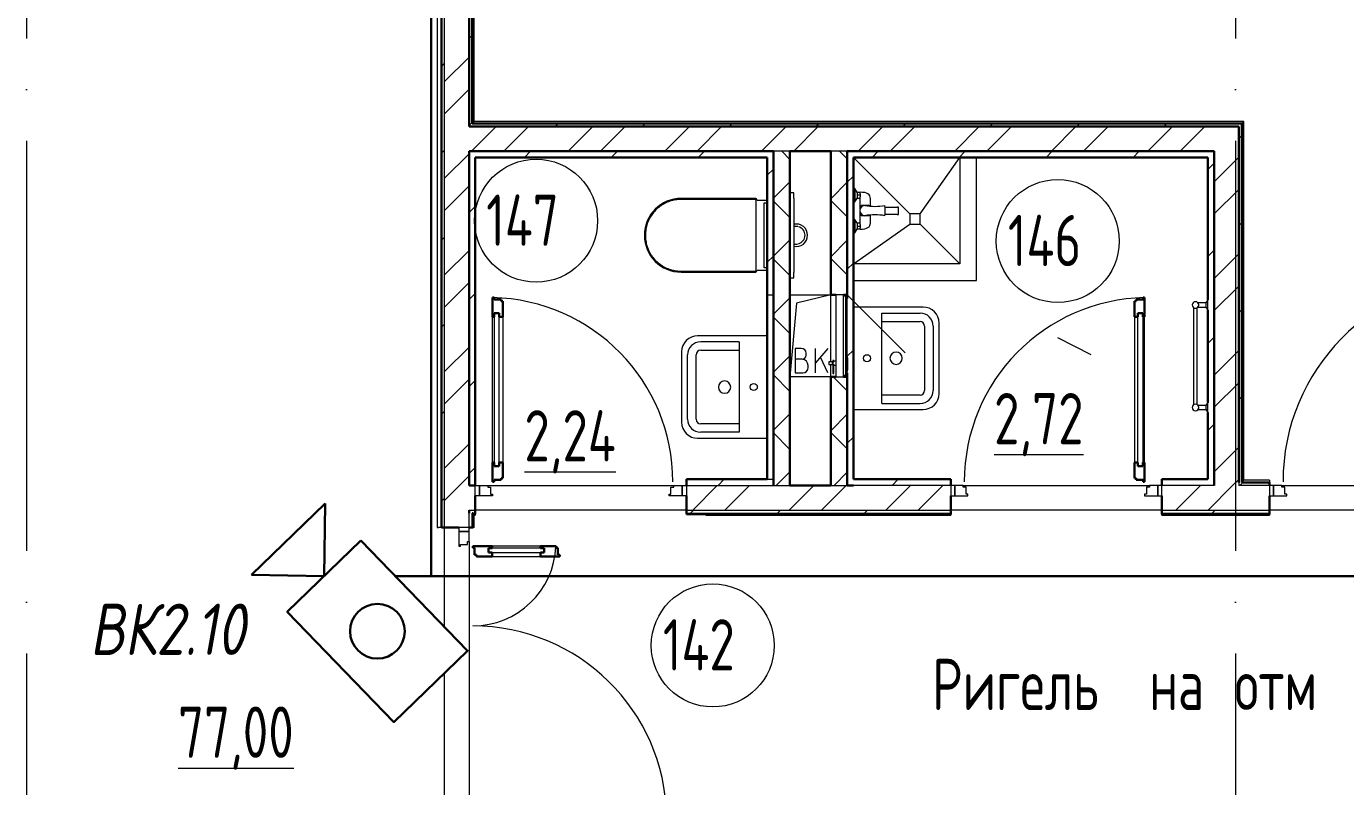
# Model space of a CAD drawing. Header units: millimetres. Extents: x -495897 to 1376592, y -28539 to 470976.
# Drawn here: x -47262 to -40826, y 381956 to 385664 of the extents above; entities that cross this region are included whole.
import ezdxf
from ezdxf.enums import TextEntityAlignment as Align

# ---------------------------------------------------------------- set-up
doc = ezdxf.new("R2010")
doc.units = ezdxf.units.MM
doc.set_wipeout_variables(frame=1)
doc.linetypes.add('ADSK_Линия сетки', pattern=[25, 20, -2.5, 0, -2.5])
for name, color, linetype, lineweight in [('RC-Видеонаблюдение', 5, 'Continuous', 30), ('RC-Линии_связи-Адресные', 5, 'Continuous', 30), ('Аннотация', 7, 'Continuous', 18), ('Двери', 252, 'Continuous', 9), ('Марки помещений', 252, 'Continuous', 20), ('Обобщенные модели', 252, 'Continuous', 18), ('Оборудование', 8, 'Continuous', 18), ('Ограждение', 252, 'Continuous', 9), ('Оси', 252, 'Continuous', 9), ('Перекрытие', 252, 'Continuous', 18), ('Сантехника', 252, 'Continuous', 9), ('Стены наружные', 7, 'Continuous', 18), ('Стены штриховка', 7, 'Continuous', 9)]:
    doc.layers.add(name, color=color, linetype=linetype, lineweight=lineweight)
doc.layers.add('RC-Позиционные_обозначения', color=7, linetype='Continuous')
doc.layers.add('Двери открывание', color=7, linetype='Continuous', lineweight=9, true_color=0xc0c0c0)
doc.styles.add('GOST Common_3', font='', dxfattribs={"height": 3.5})
doc.styles.add('RubezhCAD', font='', dxfattribs={"oblique": 10})
doc.styles.get("Standard").update_dxf_attribs({"font": ''})
doc.styles.get('GOST Common_3').set_extended_font_data('GOST 2.304 type A')
doc.styles.get('RubezhCAD').set_extended_font_data('GOST type A')
doc.styles.get('Standard').set_extended_font_data('GOST type B')

# ---------------------------------------------------------------- blocks, each defined once
blk = doc.blocks.new('RC-UGO-CAM-02')
at = {"color": 1}
blk.add_line((6.243, 2.499), (6.243, -2.499), dxfattribs=at)
blk.add_attdef('PSTN', text='', height=2.5).set_placement((4.626, 3.284), align=Align.BOTTOM_LEFT)
blk.add_wipeout([(-3.743, -2.499), (-3.741, 2.497), (3.743, 2.499), (3.743, -2.499)], dxfattribs=at)
for q in [(6.243, 2.499), (6.243, -2.499)]:
    blk.add_line((3.743, 0), q, dxfattribs=at)
blk.add_lwpolyline([(3.743, -2.499), (3.743, 2.499), (-3.743, 2.499), (-3.743, -2.499), (3.743, -2.499)], close=True, dxfattribs=at)
blk.add_circle((0, 0), 1.332, dxfattribs=at)
blk = doc.blocks.new('1 этаж')
at = {"layer": 'Ограждение', "true_color": 0x636466}
h = blk.add_hatch(dxfattribs=at)
h.set_pattern_fill('FP_32', color=251, style=0, pattern_type=2)
h.set_pattern_definition([(0, (-32114.8, 96), (0, 600), []), (90, (-32114.8, 96), (-600, 4e-14), [])])
h.paths.add_polyline_path([(-41995.8, 22881.3), (-41995.8, 22886.3), (-43190.8, 22886.3), (-43190.8, 22881.3), (-42370.6, 22881.3)])
h = blk.add_hatch(dxfattribs=at)
h.set_pattern_fill('FP_27', color=251, style=0, pattern_type=2)
h.set_pattern_definition([(0, (-32129.8, 96), (0, 600), []), (90, (-32129.8, 96), (-600, 4e-14), [])])
h.paths.add_polyline_path([(-40935.5, 22881.3), (-40440.8, 22881.3), (-40440.8, 22886.3), (-40965.8, 22886.3), (-40965.8, 22881.3)])
at = {"color": 251, "lineweight": 18, "true_color": 0x636466}
for p, q in [((-42780.8, 23956.3), (-42580.8, 23956.3)), ((-42580.8, 23956.3), (-42748.6, 23915.3)), ((-42748.6, 23915.3), (-42780.8, 23556.3)), ((-42725, 23694.9), (-42755, 23694.9)), ((-42755, 23694.9), (-42755, 23574.9)), ((-42595, 23694.9), (-42655, 23623.4)), ((-42655, 23574.9), (-42655, 23694.9)), ((-42721.6, 23641.6), (-42755, 23641.6)), ((-42701.6, 23661.6), (-42701.6, 23671.6)), ((-42595, 23574.9), (-42630.9, 23652)), ((-42755, 23574.9), (-42718.3, 23574.9)), ((-42691.6, 23601.6), (-42691.6, 23611.6)), ((-42580.8, 23556.3), (-42780.8, 23556.3))]:
    blk.add_line(p, q, dxfattribs=at)
for centre, radius, start, end in [((-42725, 23671.6), 23.3, 0, 90), ((-42721.6, 23661.6), 20, 270, 0), ((-42721.6, 23611.6), 30, 0, 90), ((-42718.3, 23601.6), 26.7, 270, 0)]:
    blk.add_arc(centre, radius, start, end, dxfattribs=at)
at = {"layer": 'Двери', "color": 251, "lineweight": 30, "true_color": 0x636466}
for p, q in [((-44231.8, 23942.3), (-44223.8, 23942.3)), ((-44231.8, 23848.3), (-44231.8, 23942.3)), ((-44223.8, 23942.3), (-44223.8, 23933.3)), ((-44223.8, 23933.3), (-44189.8, 23933.3)), ((-44189.8, 23933.3), (-44189.8, 23924.3)), ((-44189.8, 23924.3), (-44181.8, 23924.3)), ((-44181.8, 23924.3), (-44181.8, 23848.3)), ((-41091.8, 23924.3), (-41099.8, 23924.3)), ((-41099.8, 23924.3), (-41099.8, 23848.3)), ((-41057.8, 23933.3), (-41091.8, 23933.3)), ((-41091.8, 23933.3), (-41091.8, 23924.3)), ((-41049.8, 23942.3), (-41057.8, 23942.3)), ((-41057.8, 23942.3), (-41057.8, 23933.3)), ((-41049.8, 23848.3), (-41049.8, 23942.3)), ((-44222.8, 23848.3), (-44231.8, 23848.3)), ((-44222.8, 23866.3), (-44222.8, 23848.3)), ((-44198.8, 23866.3), (-44222.8, 23866.3)), ((-44198.8, 23848.3), (-44198.8, 23866.3)), ((-44181.8, 23848.3), (-44198.8, 23848.3)), ((-41099.8, 23848.3), (-41082.8, 23848.3)), ((-41082.8, 23848.3), (-41082.8, 23866.3)), ((-41082.8, 23866.3), (-41058.8, 23866.3)), ((-41058.8, 23866.3), (-41058.8, 23848.3)), ((-41058.8, 23848.3), (-41049.8, 23848.3)), ((-44231.8, 23044.3), (-44231.8, 23138.3)), ((-44222.8, 23138.3), (-44231.8, 23138.3)), ((-44222.8, 23120.3), (-44222.8, 23138.3)), ((-44198.8, 23120.3), (-44222.8, 23120.3)), ((-44198.8, 23138.3), (-44198.8, 23120.3)), ((-44181.8, 23138.3), (-44198.8, 23138.3)), ((-44181.8, 23138.3), (-44181.8, 23062.3)), ((-41099.8, 23138.3), (-41099.8, 23062.3)), ((-41099.8, 23138.3), (-41082.8, 23138.3)), ((-41082.8, 23138.3), (-41082.8, 23120.3)), ((-41082.8, 23120.3), (-41058.8, 23120.3)), ((-41058.8, 23138.3), (-41049.8, 23138.3)), ((-41058.8, 23120.3), (-41058.8, 23138.3)), ((-41049.8, 23044.3), (-41049.8, 23138.3)), ((-44223.8, 23044.3), (-44231.8, 23044.3)), ((-44223.8, 23053.3), (-44223.8, 23044.3)), ((-44189.8, 23053.3), (-44223.8, 23053.3)), ((-44189.8, 23062.3), (-44189.8, 23053.3)), ((-44181.8, 23062.3), (-44189.8, 23062.3)), ((-41099.8, 23062.3), (-41091.8, 23062.3)), ((-41091.8, 23062.3), (-41091.8, 23053.3)), ((-41091.8, 23053.3), (-41057.8, 23053.3)), ((-41057.8, 23053.3), (-41057.8, 23044.3)), ((-41057.8, 23044.3), (-41049.8, 23044.3)), ((-44233.8, 22729.3), (-44327.8, 22729.3)), ((-44327.8, 22729.3), (-44327.8, 22721.3)), ((-44327.8, 22721.3), (-44318.8, 22721.3)), ((-44318.8, 22721.3), (-44318.8, 22687.3)), ((-44233.8, 22720.3), (-44233.8, 22729.3)), ((-43921.8, 22729.3), (-43997.8, 22729.3)), ((-43997.8, 22720.3), (-43997.8, 22729.3)), ((-43921.8, 22721.3), (-43921.8, 22729.3)), ((-43912.8, 22721.3), (-43921.8, 22721.3)), ((-43912.8, 22687.3), (-43912.8, 22721.3)), ((-44318.8, 22687.3), (-44309.8, 22687.3)), ((-44309.8, 22687.3), (-44309.8, 22679.3)), ((-44309.8, 22679.3), (-44233.8, 22679.3)), ((-44251.8, 22720.3), (-44233.8, 22720.3)), ((-44251.8, 22699.3), (-44251.8, 22720.3)), ((-44233.8, 22699.3), (-44251.8, 22699.3)), ((-44233.8, 22679.3), (-44233.8, 22699.3)), ((-43979.8, 22720.3), (-43997.8, 22720.3)), ((-43997.8, 22699.3), (-43979.8, 22699.3)), ((-43997.8, 22679.3), (-43997.8, 22699.3)), ((-43997.8, 22679.3), (-43903.8, 22679.3)), ((-43979.8, 22699.3), (-43979.8, 22720.3)), ((-43903.8, 22687.3), (-43912.8, 22687.3)), ((-43903.8, 22679.3), (-43903.8, 22687.3))]:
    blk.add_line(p, q, dxfattribs=at)
at = {"layer": 'Двери', "color": 251, "true_color": 0x636466}
for p, q in [((-44231.8, 23138.3), (-44231.8, 23848.3)), ((-44222.8, 23866.3), (-44222.8, 23120.3)), ((-44198.8, 23866.3), (-44222.8, 23866.3)), ((-44198.8, 23120.3), (-44198.8, 23866.3)), ((-44181.8, 23848.3), (-44181.8, 23138.3)), ((-41099.8, 23848.3), (-41099.8, 23138.3)), ((-41082.8, 23120.3), (-41082.8, 23866.3)), ((-41082.8, 23866.3), (-41058.8, 23866.3)), ((-41058.8, 23866.3), (-41058.8, 23120.3)), ((-41049.8, 23138.3), (-41049.8, 23848.3)), ((-44222.8, 23120.3), (-44198.8, 23120.3)), ((-41058.8, 23120.3), (-41082.8, 23120.3)), ((-44315.8, 23026.3), (-44295.8, 23026.3)), ((-44315.8, 22976.3), (-44315.8, 23026.3)), ((-44295.8, 23026.3), (-44295.8, 22976.3)), ((-44295.8, 23026.3), (-44254.8, 23026.3)), ((-44295.8, 22976.3), (-44295.8, 23026.3)), ((-44254.8, 23026.3), (-44254.8, 23018.3)), ((-44254.8, 23018.3), (-44240.8, 23018.3)), ((-44240.8, 23018.3), (-44240.8, 22984.3)), ((-44240.8, 22984.3), (-44231.8, 22984.3)), ((-44231.8, 22984.3), (-44231.8, 22976.3)), ((-43369.8, 22984.3), (-43360.8, 22984.3)), ((-43369.8, 22976.3), (-43369.8, 22984.3)), ((-43360.8, 23018.3), (-43346.8, 23018.3)), ((-43360.8, 22984.3), (-43360.8, 23018.3)), ((-43346.8, 23018.3), (-43346.8, 23026.3)), ((-43346.8, 23026.3), (-43305.8, 23026.3)), ((-43305.8, 23026.3), (-43285.8, 23026.3)), ((-43305.8, 22976.3), (-43305.8, 23026.3)), ((-43305.8, 23026.3), (-43305.8, 22976.3)), ((-43285.8, 23026.3), (-43285.8, 22976.3)), ((-41995.8, 23026.3), (-41995.8, 22976.3)), ((-41975.8, 23026.3), (-41995.8, 23026.3)), ((-41975.8, 22976.3), (-41975.8, 23026.3)), ((-41934.8, 23026.3), (-41975.8, 23026.3)), ((-41975.8, 23026.3), (-41975.8, 22976.3)), ((-41934.8, 23018.3), (-41934.8, 23026.3)), ((-41920.8, 23018.3), (-41934.8, 23018.3)), ((-41920.8, 22984.3), (-41920.8, 23018.3)), ((-41911.8, 22984.3), (-41920.8, 22984.3)), ((-41911.8, 22976.3), (-41911.8, 22984.3)), ((-41040.8, 22984.3), (-41049.8, 22984.3)), ((-41049.8, 22984.3), (-41049.8, 22976.3)), ((-41026.8, 23018.3), (-41040.8, 23018.3)), ((-41040.8, 23018.3), (-41040.8, 22984.3)), ((-41026.8, 23026.3), (-41026.8, 23018.3)), ((-40985.8, 23026.3), (-41026.8, 23026.3)), ((-40965.8, 23026.3), (-40985.8, 23026.3)), ((-40985.8, 23026.3), (-40985.8, 22976.3)), ((-40985.8, 22976.3), (-40985.8, 23026.3)), ((-40965.8, 22976.3), (-40965.8, 23026.3)), ((-40440.8, 23026.3), (-40440.8, 22976.3)), ((-40420.8, 23026.3), (-40440.8, 23026.3)), ((-40420.8, 22976.3), (-40420.8, 23026.3)), ((-40379.8, 23026.3), (-40420.8, 23026.3)), ((-40420.8, 23026.3), (-40420.8, 22976.3)), ((-40379.8, 23018.3), (-40379.8, 23026.3)), ((-40365.8, 23018.3), (-40379.8, 23018.3)), ((-40365.8, 22984.3), (-40365.8, 23018.3)), ((-40356.8, 22984.3), (-40365.8, 22984.3)), ((-40356.8, 22976.3), (-40356.8, 22984.3)), ((-44295.8, 22976.3), (-44315.8, 22976.3)), ((-44231.8, 22976.3), (-44295.8, 22976.3)), ((-43305.8, 22976.3), (-43369.8, 22976.3)), ((-43285.8, 22976.3), (-43305.8, 22976.3)), ((-41995.8, 22976.3), (-41975.8, 22976.3)), ((-41975.8, 22976.3), (-41911.8, 22976.3)), ((-41049.8, 22976.3), (-40985.8, 22976.3)), ((-40985.8, 22976.3), (-40965.8, 22976.3)), ((-40440.8, 22976.3), (-40420.8, 22976.3)), ((-40420.8, 22976.3), (-40356.8, 22976.3)), ((-44345.8, 22821.3), (-44395.8, 22821.3)), ((-44395.8, 22821.3), (-44395.8, 22801.3)), ((-44395.8, 22801.3), (-44345.8, 22801.3)), ((-44345.8, 22801.3), (-44395.8, 22801.3)), ((-44395.8, 22801.3), (-44395.8, 22729.3)), ((-44345.8, 22801.3), (-44345.8, 22821.3)), ((-44345.8, 22752.3), (-44345.8, 22801.3)), ((-44395.8, 22729.3), (-44387.8, 22729.3)), ((-44387.8, 22729.3), (-44387.8, 22738.3)), ((-44387.8, 22738.3), (-44353.8, 22738.3)), ((-44353.8, 22738.3), (-44353.8, 22752.3)), ((-44353.8, 22752.3), (-44345.8, 22752.3)), ((-43997.8, 22729.3), (-44233.8, 22729.3)), ((-44251.8, 22720.3), (-44251.8, 22699.3)), ((-43979.8, 22720.3), (-44251.8, 22720.3)), ((-44251.8, 22699.3), (-43979.8, 22699.3)), ((-44233.8, 22679.3), (-43997.8, 22679.3)), ((-43979.8, 22699.3), (-43979.8, 22720.3))]:
    blk.add_line(p, q, dxfattribs=at)
at = {"layer": 'Двери открывание', "color": 251, "true_color": 0x636466}
for centre, radius, start, end in [((-39376.8, 23044.3), 998, 91.03345, 180), ((-44249.8, 23044.3), 898, 0, 88.85146), ((-41031.8, 23044.3), 898, 91.14854, 180), ((-44327.8, 22747.3), 406, 270, 357.45896), ((-44327.8, 21395.3), 946, 1.09026, 90)]:
    blk.add_arc(centre, radius, start, end, dxfattribs=at)
at = {"layer": 'Марки помещений', "color": 251, "true_color": 0x636466}
blk.add_line((-41310.9, 23662.9), (-41473.8, 23746.8), dxfattribs=at)
for centre in [(-44018.7, 24317.3), (-41473.8, 24218.2), (-43157, 22246)]:
    blk.add_circle(centre, 300, dxfattribs=at)
at = {"layer": 'Обобщенные модели', "color": 251, "true_color": 0x636466}
for p, q in [((-42470.8, 24626.3), (-42195.8, 24351.3)), ((-42145.8, 24351.3), (-41950.8, 24626.3)), ((-41950.8, 24626.3), (-41950.8, 24106.3)), ((-41870.8, 24026.3), (-41870.8, 24626.3)), ((-42145.8, 24351.3), (-42195.8, 24351.3)), ((-42195.8, 24351.3), (-42195.8, 24301.3)), ((-42145.8, 24301.3), (-42145.8, 24351.3)), ((-42470.8, 24106.3), (-42195.8, 24301.3)), ((-42195.8, 24301.3), (-42145.8, 24301.3)), ((-41950.8, 24106.3), (-42145.8, 24301.3)), ((-41950.8, 24106.3), (-42470.8, 24106.3)), ((-42470.8, 24026.3), (-41870.8, 24026.3)), ((-42130.8, 23896.3), (-42470.8, 23896.3)), ((-42332.8, 23866.9), (-42145.6, 23866.9)), ((-42332.8, 23425.7), (-42332.8, 23866.9)), ((-42332.8, 23825.6), (-42145.6, 23825.6)), ((-42052.8, 23646.4), (-42052.8, 23818.3)), ((-42890.8, 23756.3), (-43230.8, 23756.3)), ((-42123.4, 23803.3), (-42123.4, 23489.2)), ((-42082.1, 23803.3), (-42082.1, 23489.2)), ((-43028.8, 23726.9), (-43216, 23726.9)), ((-43028.8, 23726.9), (-43028.8, 23285.7)), ((-43308.8, 23678.3), (-43308.8, 23506.2)), ((-43279.5, 23349.2), (-43279.5, 23663.3)), ((-43238.2, 23349.2), (-43238.2, 23663.3)), ((-43216, 23685.6), (-43028.8, 23685.6)), ((-42052.8, 23474.2), (-42052.8, 23646.4)), ((-43308.8, 23506.2), (-43308.8, 23334.2)), ((-42145.6, 23467), (-42332.8, 23467)), ((-42470.8, 23396.2), (-42130.8, 23396.2)), ((-42332.8, 23425.7), (-42145.6, 23425.7)), ((-43028.8, 23327), (-43216, 23327)), ((-43230.8, 23256.2), (-42890.8, 23256.2)), ((-43028.8, 23285.7), (-43216, 23285.7))]:
    blk.add_line(p, q, dxfattribs=at)
for centre in [(-42404.5, 23646.3), (-42957.1, 23506.3)]:
    blk.add_circle(centre, 17.5, dxfattribs=at)
at = {"layer": 'Обобщенные модели', "color": 251, "lineweight": 9, "true_color": 0x636466}
for centre, radius, start, end in [((-42414.3, 24366.7), 24.9, 90, 270), ((-42365.7, 24663.9), 276.6, 259.88279, 280.11721), ((-42365.7, 24069.5), 276.6, 79.88279, 100.11721), ((-42501.5, 24366.7), 186, 352.30704, 7.69296)]:
    blk.add_arc(centre, radius, start, end, dxfattribs=at)
at = {"layer": 'Обобщенные модели', "color": 251, "true_color": 0x636466}
for centre, radius, start, end in [((-42130.8, 23818.3), 78, 0, 90), ((-42145.6, 23803.3), 63.6, 0, 90), ((-42145.6, 23803.3), 22.3, 0, 90), ((-43230.8, 23678.3), 78, 90, 180), ((-43216, 23663.3), 63.6, 90, 180), ((-43216, 23663.3), 22.3, 90, 180), ((-42262.6, 23646.7), 30, 90, 270), ((-42262.6, 23646.7), 30, 270, 90), ((-43099, 23505.9), 30, 90, 270), ((-43099, 23505.9), 30, 270, 90), ((-42145.6, 23489.2), 63.6, 270, 0), ((-42145.6, 23489.2), 22.3, 270, 0), ((-42130.8, 23474.2), 78, 270, 0), ((-43230.8, 23334.2), 78, 180, 270), ((-43216, 23349.2), 63.6, 180, 270), ((-43216, 23349.2), 22.3, 180, 270)]:
    blk.add_arc(centre, radius, start, end, dxfattribs=at)
at = {"layer": 'Обобщенные модели', "color": 251, "lineweight": 9, "true_color": 0x636466}
for points, knots in [([(-42438.6, 24372.5), (-42438.7, 24372.1), (-42438.9, 24371.1), (-42439.1, 24369.2), (-42439.2, 24367.7), (-42439.2, 24366.7)], [0.8571429, 0.8571429, 0.8571429, 0.8571429, 0.8928571, 0.9285714, 1, 1, 1, 1]), ([(-42439.2, 24366.7), (-42439.2, 24365.7), (-42439.1, 24364.2), (-42438.9, 24362.3), (-42438.7, 24361.4), (-42438.6, 24360.9)], [0, 0, 0, 0, 0.0714286, 0.1071429, 0.1428571, 0.1428571, 0.1428571, 0.1428571]), ([(-42436.7, 24377.7), (-42436.8, 24377.5), (-42437, 24377.1), (-42437.3, 24376.3), (-42437.7, 24375.4), (-42437.9, 24374.8), (-42438, 24374.6)], [0.71428571, 0.71428571, 0.71428571, 0.71428571, 0.73214286, 0.75, 0.78571429, 0.8032683, 0.8032683, 0.8032683, 0.8032683]), ([(-42438, 24358.9), (-42437.9, 24358.7), (-42437.7, 24358), (-42437.3, 24357.2), (-42437, 24356.3), (-42436.8, 24355.9), (-42436.7, 24355.7)], [0.1967317, 0.1967317, 0.1967317, 0.1967317, 0.21428571, 0.25, 0.26785714, 0.28571429, 0.28571429, 0.28571429, 0.28571429]), ([(-42432.7, 24383.5), (-42432.8, 24383.4), (-42433.2, 24383), (-42433.7, 24382.4), (-42434.2, 24381.7), (-42434.7, 24381.1), (-42435, 24380.6), (-42435.2, 24380.3)], [0.5266216, 0.5266216, 0.5266216, 0.5266216, 0.5357143, 0.5714286, 0.5892857, 0.6071429, 0.634202, 0.634202, 0.634202, 0.634202]), ([(-42435.2, 24353.1), (-42435, 24352.8), (-42434.7, 24352.4), (-42434.2, 24351.7), (-42433.8, 24351.2), (-42433.4, 24350.7), (-42433, 24350.3), (-42432.8, 24350), (-42432.7, 24349.9)], [0.365798, 0.365798, 0.365798, 0.365798, 0.3928571, 0.4107143, 0.4285714, 0.4464286, 0.4642857, 0.4733784, 0.4733784, 0.4733784, 0.4733784]), ([(-42428.1, 24387.5), (-42428.4, 24387.3), (-42429.1, 24386.8), (-42429.7, 24386.3), (-42430.1, 24386)], [0.36280917, 0.36280917, 0.36280917, 0.36280917, 0.39285714, 0.42857143, 0.42857143, 0.42857143, 0.42857143]), ([(-42430.1, 24347.4), (-42429.7, 24347.1), (-42429.1, 24346.6), (-42428.4, 24346.2), (-42428.1, 24345.9)], [0.57142857, 0.57142857, 0.57142857, 0.57142857, 0.60714286, 0.63719083, 0.63719083, 0.63719083, 0.63719083]), ([(-42422.3, 24390.3), (-42422.5, 24390.3), (-42423.1, 24390), (-42424.2, 24389.6), (-42425.1, 24389.2), (-42425.5, 24389)], [0.19772091, 0.19772091, 0.19772091, 0.19772091, 0.21428571, 0.25, 0.28571429, 0.28571429, 0.28571429, 0.28571429]), ([(-42425.5, 24344.5), (-42425.1, 24344.2), (-42424.2, 24343.9), (-42423.1, 24343.4), (-42422.5, 24343.2), (-42422.3, 24343.1)], [0.71428571, 0.71428571, 0.71428571, 0.71428571, 0.75, 0.78571429, 0.80227909, 0.80227909, 0.80227909, 0.80227909])]:
    blk.add_open_spline(points, degree=3, knots=knots, dxfattribs=at)
for points in [[(-42414.3, 24391.6), (-42416.3, 24391.6), (-42418.3, 24391.4), (-42420.2, 24390.9)], [(-42420.2, 24342.5), (-42418.3, 24342.1), (-42416.3, 24341.8), (-42414.3, 24341.8)]]:
    blk.add_open_spline(points, degree=3, dxfattribs=at)
at = {"layer": 'Оборудование', "color": 251, "true_color": 0x636466}
for p, q in [((-42519.4, 23956.3), (-42555.8, 23956.3)), ((-42555.8, 23956.3), (-42555.8, 23556.3)), ((-42518.5, 23557.2), (-42518.5, 23955.4)), ((-42508.8, 23949.3), (-42518.5, 23949.3)), ((-42507.8, 23564.2), (-42507.8, 23948.3)), ((-42500.8, 23956.3), (-42218, 23673.4)), ((-42500.8, 23937.3), (-42506.3, 23937.3)), ((-42500.8, 23575.3), (-42500.8, 23937.3)), ((-42573.7, 23628.9), (-42591.1, 23628.9)), ((-42591.1, 23628.9), (-42591.1, 23616.6)), ((-42571.7, 23630.8), (-42573.7, 23628.9)), ((-42573.7, 23628.9), (-42573.7, 23616.6)), ((-42555.8, 23632.4), (-42571.7, 23632.4)), ((-42571.7, 23632.4), (-42571.7, 23613.1)), ((-42566.2, 23635.9), (-42571.2, 23635.9)), ((-42571.2, 23635.9), (-42571.2, 23627.6)), ((-42566.2, 23627.6), (-42566.2, 23635.9)), ((-42498.8, 23652.8), (-42500.8, 23652.8)), ((-42498.8, 23648.8), (-42498.8, 23652.8)), ((-42498.8, 23648.8), (-42498.8, 23588.3)), ((-42591.1, 23616.6), (-42573.7, 23616.6)), ((-42573.7, 23616.6), (-42571.7, 23614.7)), ((-42571.7, 23613.1), (-42555.8, 23613.1)), ((-42571.2, 23617.9), (-42571.2, 23572.1)), ((-42571.2, 23572.1), (-42566.2, 23572.1)), ((-42566.2, 23572.1), (-42566.2, 23617.9)), ((-42518.5, 23563.3), (-42508.8, 23563.3)), ((-42506.3, 23575.3), (-42500.8, 23575.3)), ((-42500.8, 23584.3), (-42498.8, 23584.3)), ((-42498.8, 23584.3), (-42498.8, 23588.3)), ((-42555.8, 23556.3), (-42519.4, 23556.3))]:
    blk.add_line(p, q, dxfattribs=at)
for points, knots in [([(-42518.5, 23955.4), (-42518.5, 23955.4), (-42518.5, 23955.6), (-42518.6, 23955.7), (-42518.7, 23955.9), (-42518.8, 23956), (-42519, 23956.2), (-42519.2, 23956.2), (-42519.3, 23956.3), (-42519.4, 23956.3)], [-1, -1, -1, -1, -0.833333, -0.75, -0.583333, -0.458333, -0.333333, -0.166667, 0, 0, 0, 0]), ([(-42507.8, 23948.3), (-42507.8, 23948.4), (-42507.8, 23948.5), (-42507.9, 23948.7), (-42507.9, 23948.8), (-42508, 23948.9), (-42508.1, 23949), (-42508.3, 23949.2), (-42508.5, 23949.2), (-42508.7, 23949.3), (-42508.8, 23949.3)], [-1, -1, -1, -1, -0.833333, -0.75, -0.666667, -0.583333, -0.458333, -0.333333, -0.166667, 0, 0, 0, 0]), ([(-42506.3, 23937.3), (-42506.4, 23937.3), (-42506.6, 23937.3), (-42506.9, 23937.4), (-42507, 23937.5), (-42507.2, 23937.6), (-42507.4, 23937.7), (-42507.5, 23937.9), (-42507.6, 23938), (-42507.7, 23938.2), (-42507.8, 23938.5), (-42507.8, 23938.7), (-42507.8, 23938.8)], [-1, -1, -1, -1, -0.833333, -0.75, -0.666667, -0.583333, -0.5, -0.416667, -0.333333, -0.25, -0.166667, 0, 0, 0, 0]), ([(-42508.8, 23563.3), (-42508.7, 23563.3), (-42508.5, 23563.3), (-42508.3, 23563.4), (-42508.1, 23563.5), (-42508, 23563.6), (-42507.9, 23563.7), (-42507.9, 23563.9), (-42507.8, 23564), (-42507.8, 23564.1), (-42507.8, 23564.2)], [0, 0, 0, 0, 0.166667, 0.333333, 0.458333, 0.583333, 0.666667, 0.75, 0.833333, 1, 1, 1, 1]), ([(-42507.8, 23573.7), (-42507.8, 23573.9), (-42507.8, 23574.1), (-42507.7, 23574.3), (-42507.6, 23574.5), (-42507.5, 23574.7), (-42507.4, 23574.8), (-42507.2, 23575), (-42507, 23575.1), (-42506.9, 23575.2), (-42506.6, 23575.2), (-42506.4, 23575.3), (-42506.3, 23575.3)], [0, 0, 0, 0, 0.166667, 0.25, 0.333333, 0.416667, 0.5, 0.583333, 0.666667, 0.75, 0.833333, 1, 1, 1, 1]), ([(-42519.4, 23556.3), (-42519.3, 23556.3), (-42519.2, 23556.3), (-42519, 23556.4), (-42518.8, 23556.5), (-42518.7, 23556.6), (-42518.6, 23556.8), (-42518.5, 23557), (-42518.5, 23557.1), (-42518.5, 23557.2)], [0, 0, 0, 0, 0.166667, 0.333333, 0.458333, 0.583333, 0.708333, 0.833333, 1, 1, 1, 1])]:
    blk.add_open_spline(points, degree=3, knots=knots, dxfattribs=at)
at = {"layer": 'Ограждение', "color": 251, "true_color": 0x636466}
for p, q in [((-44320.8, 24801.3), (-44320.8, 26831.3)), ((-44500.8, 26636.3), (-44500.8, 22821.3)), ((-44330.8, 24791.3), (-44320.8, 24801.3)), ((-40565.8, 24801.3), (-44320.8, 24801.3)), ((-40575.8, 24791.3), (-40565.8, 24801.3)), ((-40565.8, 23051.3), (-40565.8, 24801.3)), ((-40575.8, 23041.3), (-40565.8, 23051.3)), ((-40440.8, 23051.3), (-40565.8, 23051.3)), ((-40440.8, 23051.3), (-40440.8, 23041.3)), ((-44320.8, 22881.3), (-44325.8, 22886.3)), ((-44320.8, 22821.3), (-44320.8, 22881.3)), ((-44320.8, 22881.3), (-44315.8, 22881.3)), ((-44315.8, 22886.3), (-44315.8, 22881.3)), ((-43190.8, 22881.3), (-43190.8, 22886.3)), ((-43190.8, 22881.3), (-41995.8, 22881.3)), ((-41995.8, 22886.3), (-41995.8, 22881.3)), ((-40965.8, 22881.3), (-40965.8, 22886.3)), ((-40965.8, 22881.3), (-40440.8, 22881.3)), ((-40440.8, 22886.3), (-40440.8, 22881.3)), ((-44500.8, 22821.3), (-44495.8, 22821.3)), ((-44480.8, 22821.3), (-44495.8, 22821.3)), ((-44320.8, 22821.3), (-44325.8, 22821.3))]:
    blk.add_line(p, q, dxfattribs=at)
at = {"layer": 'Оси', "color": 251, "linetype": 'ADSK_Линия сетки', "ltscale": 100, "true_color": 0x636466}
for p, q in [((-46505.8, 32206.9), (-46505.8, 10956.3)), ((-40605.8, 32206.9), (-40605.8, 10956.3))]:
    blk.add_line(p, q, dxfattribs=at)
at = {"layer": 'Перекрытие', "color": 251, "ltscale": 100, "true_color": 0x636466}
for p, q in [((-42780.8, 23956.3), (-42580.8, 23956.3)), ((-42580.8, 23556.3), (-42780.8, 23556.3))]:
    blk.add_line(p, q, dxfattribs=at)
at = {"layer": 'Сантехника', "color": 251, "true_color": 0x636466}
for p, q in [((-42464.5, 24473.8), (-42470.8, 24473.8)), ((-42450.8, 24453.3), (-42464.5, 24473.8)), ((-42464.5, 24473.8), (-42464.5, 24408.7)), ((-42950.8, 24426.3), (-43310.8, 24426.3)), ((-42950.8, 24421.3), (-43310.8, 24421.3)), ((-42945.8, 24076.3), (-42945.8, 24416.3)), ((-42890.8, 24416.3), (-42940.8, 24416.3)), ((-42905.8, 24088.1), (-42905.8, 24404.5)), ((-42905.8, 24404.5), (-42890.8, 24404.5)), ((-42470.8, 24408.7), (-42464.5, 24408.7)), ((-42464.5, 24408.7), (-42450.8, 24429.3)), ((-42450.8, 24441.3), (-42450.8, 24456.3)), ((-42450.8, 24456.3), (-42437.8, 24456.3)), ((-42450.8, 24426.3), (-42450.8, 24441.3)), ((-42437.8, 24441.3), (-42450.8, 24441.3)), ((-42437.8, 24426.3), (-42450.8, 24426.3)), ((-42437.8, 24449.2), (-42437.8, 24456.1)), ((-42437.8, 24449.2), (-42437.8, 24441.3)), ((-42437.8, 24441.3), (-42437.8, 24433.4)), ((-42437.8, 24384.2), (-42437.8, 24433.4)), ((-42387.6, 24389.3), (-42387.6, 24425.3)), ((-42437.8, 24384.2), (-42433.5, 24384.2)), ((-42437.8, 24374.6), (-42437.8, 24384.2)), ((-42437.8, 24347.1), (-42437.8, 24358.9)), ((-42432.5, 24347.1), (-42437.8, 24347.1)), ((-42437.8, 24299.2), (-42437.8, 24347.1)), ((-42430.2, 24392.8), (-42396.1, 24392.8)), ((-42419.9, 24390.9), (-42430.2, 24392.8)), ((-42430.2, 24340.4), (-42417.5, 24342.2)), ((-42396.1, 24340.4), (-42430.2, 24340.4)), ((-42396.1, 24340.4), (-42409.9, 24342.2)), ((-42396.1, 24392.8), (-42406.9, 24391)), ((-42387.6, 24306.9), (-42387.6, 24344.2)), ((-42258, 24347.1), (-42316.8, 24347.1)), ((-42316.7, 24384.2), (-42258, 24384.2)), ((-42250.8, 24384.2), (-42258, 24384.2)), ((-42258, 24347.1), (-42250.8, 24347.1)), ((-42250.8, 24347.1), (-42250.8, 24384.2)), ((-42464.4, 24323.8), (-42470.8, 24323.8)), ((-42450.8, 24303.3), (-42464.4, 24323.8)), ((-42464.4, 24323.8), (-42464.4, 24258.8)), ((-42464.4, 24258.8), (-42450.8, 24279.3)), ((-42450.8, 24291.4), (-42450.8, 24306.3)), ((-42450.8, 24306.3), (-42437.8, 24306.3)), ((-42450.8, 24276.3), (-42450.8, 24291.3)), ((-42450.8, 24291.3), (-42437.8, 24291.3)), ((-42437.8, 24276.3), (-42450.8, 24276.3)), ((-42437.8, 24299.2), (-42437.8, 24291.4)), ((-42437.8, 24291.3), (-42437.8, 24283.4)), ((-42437.8, 24276.1), (-42437.8, 24283.4)), ((-42470.8, 24258.8), (-42464.4, 24258.8)), ((-42940.8, 24076.3), (-42890.8, 24076.3)), ((-42890.8, 24088.1), (-42905.8, 24088.1)), ((-43310.8, 24071.3), (-42950.8, 24071.3)), ((-43310.8, 24066.3), (-42950.8, 24066.3)), ((-40810.8, 23893.6), (-40810.8, 23418.9)), ((-40792.8, 23419.4), (-40792.8, 23893.6)), ((-40750.8, 23916.3), (-40789.3, 23916.3)), ((-40789.3, 23896.3), (-40750.8, 23896.3)), ((-40740.8, 23931.3), (-40750.8, 23916.3)), ((-40740.8, 23931.3), (-40750.8, 23916.3)), ((-40750.8, 23916.3), (-40750.8, 23896.3)), ((-40750.8, 23896.3), (-40740.8, 23881.3)), ((-40740.8, 23881.3), (-40740.8, 23931.3)), ((-40740.8, 23431.3), (-40750.8, 23416.3)), ((-40740.8, 23431.3), (-40750.8, 23416.3)), ((-40740.8, 23381.3), (-40740.8, 23431.3)), ((-40750.8, 23416.3), (-40789.3, 23416.3)), ((-40789.3, 23396.3), (-40750.8, 23396.3)), ((-40750.8, 23416.3), (-40750.8, 23396.3)), ((-40750.8, 23396.3), (-40740.8, 23381.3))]:
    blk.add_line(p, q, dxfattribs=at)
at = {"layer": 'Сантехника', "color": 251, "lineweight": 9, "true_color": 0x636466}
for p, q in [((-42760.8, 24453), (-42780.8, 24453)), ((-42760.8, 24428), (-42760.8, 24453)), ((-42760.8, 24428), (-42760.8, 24064.5)), ((-42780.8, 24039.5), (-42760.8, 24039.5)), ((-42760.8, 24039.5), (-42760.8, 24064.5))]:
    blk.add_line(p, q, dxfattribs=at)
at = {"layer": 'Сантехника', "color": 251, "true_color": 0x636466, "flags": 128}
for points in [[(-43310.8, 24421.3), (-43317.8, 24421.1), (-43324.8, 24420.7), (-43331.8, 24420), (-43338.7, 24419), (-43345.6, 24417.8), (-43352.4, 24416.3), (-43359.2, 24414.5), (-43365.9, 24412.4), (-43372.4, 24410.1), (-43378.9, 24407.5), (-43385.3, 24404.6), (-43391.6, 24401.5), (-43397.8, 24398.1), (-43403.8, 24394.5), (-43409.6, 24390.7), (-43415.3, 24386.6), (-43420.8, 24382.3), (-43426.2, 24377.8), (-43431.4, 24373.1), (-43436.3, 24368.2), (-43441.1, 24363.1), (-43445.7, 24357.8), (-43450, 24352.3), (-43454.2, 24346.6), (-43458.1, 24340.8), (-43461.7, 24334.9), (-43465.1, 24328.8), (-43468.3, 24322.5), (-43471.2, 24316.2), (-43473.9, 24309.7), (-43476.3, 24303.1), (-43478.5, 24296.4), (-43480.3, 24289.7), (-43481.9, 24282.9), (-43483.3, 24276), (-43484.3, 24269.1), (-43485.1, 24262.1), (-43485.6, 24255.2), (-43485.8, 24248.2), (-43485.7, 24241.2), (-43485.4, 24234.2), (-43484.8, 24227.2), (-43483.9, 24220.3), (-43482.7, 24213.4), (-43481.2, 24206.5), (-43479.5, 24199.7), (-43477.5, 24193), (-43475.2, 24186.4), (-43472.7, 24179.9), (-43469.9, 24173.4), (-43466.9, 24167.1), (-43463.6, 24161), (-43460.1, 24154.9), (-43456.3, 24149), (-43452.3, 24143.3), (-43448.1, 24137.7), (-43443.6, 24132.3), (-43438.9, 24127.1), (-43434.1, 24122.1), (-43429, 24117.2), (-43423.8, 24112.6), (-43418.3, 24108.2), (-43412.7, 24104), (-43406.9, 24100), (-43401, 24096.3), (-43394.9, 24092.8), (-43388.7, 24089.6), (-43382.4, 24086.6), (-43376, 24083.9), (-43369.4, 24081.4), (-43362.8, 24079.2), (-43356.1, 24077.2), (-43349.3, 24075.5), (-43342.4, 24074.1), (-43335.5, 24073), (-43328.5, 24072.2), (-43321.6, 24071.6), (-43314.6, 24071.3), (-43310.8, 24071.3)], [(-42945.8, 24416.3), (-42945.8, 24416.5), (-42945.8, 24416.7), (-42945.8, 24416.9), (-42945.9, 24417.1), (-42945.9, 24417.3), (-42945.9, 24417.5), (-42946, 24417.7), (-42946.1, 24417.8), (-42946.1, 24418), (-42946.2, 24418.2), (-42946.3, 24418.4), (-42946.4, 24418.6), (-42946.5, 24418.8), (-42946.6, 24418.9), (-42946.7, 24419.1), (-42946.8, 24419.3), (-42946.9, 24419.4), (-42947, 24419.6), (-42947.2, 24419.7), (-42947.3, 24419.9), (-42947.5, 24420), (-42947.6, 24420.1), (-42947.8, 24420.2), (-42947.9, 24420.4), (-42948.1, 24420.5), (-42948.3, 24420.6), (-42948.4, 24420.7), (-42948.6, 24420.8), (-42948.8, 24420.9), (-42949, 24420.9), (-42949.2, 24421), (-42949.4, 24421.1), (-42949.6, 24421.1), (-42949.8, 24421.2), (-42950, 24421.2), (-42950.1, 24421.2), (-42950.3, 24421.2), (-42950.5, 24421.3), (-42950.7, 24421.3), (-42950.8, 24421.3)], [(-42950.8, 24071.3), (-42950.6, 24071.3), (-42950.4, 24071.3), (-42950.2, 24071.3), (-42950, 24071.3), (-42949.8, 24071.4), (-42949.6, 24071.4), (-42949.4, 24071.5), (-42949.2, 24071.5), (-42949, 24071.6), (-42948.9, 24071.7), (-42948.7, 24071.7), (-42948.5, 24071.8), (-42948.3, 24071.9), (-42948.1, 24072), (-42948, 24072.1), (-42947.8, 24072.3), (-42947.7, 24072.4), (-42947.5, 24072.5), (-42947.4, 24072.6), (-42947.2, 24072.8), (-42947.1, 24072.9), (-42946.9, 24073.1), (-42946.8, 24073.2), (-42946.7, 24073.4), (-42946.6, 24073.6), (-42946.5, 24073.7), (-42946.4, 24073.9), (-42946.3, 24074.1), (-42946.2, 24074.3), (-42946.1, 24074.5), (-42946.1, 24074.6), (-42946, 24074.8), (-42946, 24075), (-42945.9, 24075.2), (-42945.9, 24075.4), (-42945.8, 24075.6), (-42945.8, 24075.8), (-42945.8, 24076), (-42945.8, 24076.2), (-42945.8, 24076.3)]]:
    blk.add_lwpolyline(points, dxfattribs=at)
at = {"layer": 'Сантехника', "color": 251, "lineweight": 9, "true_color": 0x636466, "flags": 128}
for points in [[(-42749.4, 24289), (-42749.4, 24289), (-42749.5, 24289), (-42749.7, 24289), (-42749.9, 24289), (-42750.3, 24289), (-42750.6, 24289), (-42751.1, 24289), (-42751.6, 24289), (-42752.2, 24289), (-42752.9, 24289), (-42753.6, 24289), (-42754.4, 24289), (-42755.3, 24289), (-42756.2, 24289), (-42757.2, 24289), (-42758.3, 24289), (-42759.4, 24289), (-42760.5, 24289)], [(-42759.7, 24203.6), (-42758.6, 24203.6), (-42757.5, 24203.6), (-42756.5, 24203.6), (-42755.5, 24203.6), (-42754.7, 24203.6), (-42753.8, 24203.6), (-42753.1, 24203.6), (-42752.4, 24203.6), (-42751.8, 24203.6), (-42751.2, 24203.6), (-42750.8, 24203.6), (-42750.4, 24203.6), (-42750, 24203.6), (-42749.7, 24203.6), (-42749.5, 24203.6), (-42749.4, 24203.6), (-42749.4, 24203.6), (-42749.4, 24203.6)]]:
    blk.add_lwpolyline(points, dxfattribs=at)
at = {"layer": 'Сантехника', "color": 251, "true_color": 0x636466}
for centre, radius, start, end in [((-43310.8, 24246.3), 180, 90, 270), ((-43310.8, 24246.3), 175, 90, 90.90776), ((-43310.8, 24246.3), 175, 90, 90.90776), ((-42950.8, 24416.3), 10, 0, 90), ((-42950.8, 24416.3), 5, 60, 90), ((-42950.8, 24416.3), 5, 60, 90), ((-42950.8, 24416.3), 5, 60, 75), ((-42950.8, 24416.3), 5, 0, 30), ((-42950.8, 24416.3), 5, 0, 30), ((-42950.8, 24416.3), 5, 0, 30), ((-42950.8, 24076.3), 10, 270, 0), ((-42950.8, 24076.3), 5, 330, 0), ((-42950.8, 24076.3), 5, 330, 0), ((-42950.8, 24076.3), 5, 330, 0), ((-43310.8, 24246.3), 175, 269.09224, 270), ((-43310.8, 24246.3), 175, 269.09224, 270), ((-42950.8, 24076.3), 5, 270, 300), ((-42950.8, 24076.3), 5, 270, 300), ((-42950.8, 24076.3), 5, 285, 300), ((-40801.8, 23906.3), 16, 90, 270), ((-40801.8, 23906.3), 16, 270, 90), ((-40801.8, 23406.3), 16, 90, 270), ((-40801.8, 23406.3), 16, 270, 90)]:
    blk.add_arc(centre, radius, start, end, dxfattribs=at)
at = {"layer": 'Сантехника', "color": 251, "lineweight": 9, "true_color": 0x636466}
for radius, start, end in [(55, 0, 102.02581), (42.7, 80.50138, 92.75716), (42.7, 87.46619, 90), (42.7, 0, 75), (55, 257.97419, 0), (42.7, 265.80244, 267.75826), (42.7, 270, 279.13011), (42.7, 270, 272.08277), (42.7, 285, 0)]:
    blk.add_arc((-42749.4, 24246.3), radius, start, end, dxfattribs=at)
at = {"layer": 'Сантехника', "color": 251, "true_color": 0x636466}
for points in [[(-42387.6, 24425.3), (-42387.6, 24445.9), (-42404.3, 24456.1), (-42437.8, 24456.1)], [(-42432.5, 24347.1), (-42433.7, 24349.2), (-42434.7, 24351.4), (-42435.5, 24353.7)], [(-42435.1, 24380.5), (-42434.6, 24381.8), (-42434.1, 24383), (-42433.5, 24384.2)], [(-42434.5, 24384.2), (-42433.9, 24385.8), (-42432.6, 24388.8), (-42431, 24391.5), (-42430.2, 24392.8)], [(-42430.2, 24340.4), (-42430.9, 24341.4), (-42432.1, 24343.6), (-42433.2, 24345.9), (-42433.7, 24347.1)], [(-42396.1, 24392.8), (-42395.6, 24391.9), (-42395, 24390.9), (-42394.5, 24389.9)], [(-42394.2, 24343.6), (-42394.8, 24342.5), (-42395.5, 24341.4), (-42396.1, 24340.4)], [(-42437.8, 24276.1), (-42404.3, 24276.1), (-42387.6, 24286.3), (-42387.6, 24306.9)], [(-40785.9, 23908.1), (-40786, 23908.6), (-40786.1, 23909.2), (-40786.2, 23909.8)], [(-40785.9, 23408.1), (-40786, 23408.6), (-40786.1, 23409.2), (-40786.2, 23409.8)]]:
    blk.add_open_spline(points, degree=3, dxfattribs=at)
for points, knots in [([(-40786.6, 23911.3), (-40786.9, 23912.1), (-40787.2, 23912.9), (-40787.7, 23913.8), (-40788, 23914.3), (-40788.3, 23914.9), (-40788.6, 23915.4), (-40788.8, 23915.6), (-40788.9, 23915.7), (-40789.1, 23916), (-40789.2, 23916.2), (-40789.3, 23916.3), (-40789.3, 23916.3)], [0.6666667, 0.6666667, 0.6666667, 0.6666667, 0.75, 0.7708333, 0.7916667, 0.8333333, 0.875, 0.8854167, 0.8958333, 0.9166667, 0.9583333, 1, 1, 1, 1]), ([(-40788.8, 23896.9), (-40788.8, 23897), (-40788.6, 23897.2), (-40788.3, 23897.6), (-40788, 23898.1), (-40787.5, 23899.1), (-40786.8, 23900.6), (-40786.2, 23902.8), (-40785.9, 23904.4), (-40785.8, 23905.5), (-40785.8, 23906)], [0.1111111, 0.1111111, 0.1111111, 0.1111111, 0.1388889, 0.1666667, 0.1944444, 0.2222222, 0.3333333, 0.3888889, 0.4444444, 0.4925448, 0.4925448, 0.4925448, 0.4925448]), ([(-40786.6, 23411.3), (-40786.9, 23412.1), (-40787.2, 23412.9), (-40787.7, 23413.8), (-40788, 23414.3), (-40788.3, 23414.9), (-40788.6, 23415.4), (-40788.8, 23415.6), (-40788.9, 23415.7), (-40789.1, 23416), (-40789.2, 23416.2), (-40789.3, 23416.3), (-40789.3, 23416.3)], [0.6666667, 0.6666667, 0.6666667, 0.6666667, 0.75, 0.7708333, 0.7916667, 0.8333333, 0.875, 0.8854167, 0.8958333, 0.9166667, 0.9583333, 1, 1, 1, 1]), ([(-40789.3, 23396.3), (-40789.3, 23396.3), (-40789.2, 23396.4), (-40789, 23396.6), (-40788.8, 23396.9), (-40788.6, 23397.2), (-40788.3, 23397.6), (-40788, 23398.1), (-40787.5, 23399.1), (-40786.8, 23400.6), (-40786.2, 23402.8), (-40785.9, 23404.3), (-40785.8, 23405.4), (-40785.8, 23405.9)], [0, 0, 0, 0, 0.0555556, 0.0833333, 0.1111111, 0.1388889, 0.1666667, 0.1944444, 0.2222222, 0.3333333, 0.3888889, 0.4444444, 0.4884465, 0.4884465, 0.4884465, 0.4884465])]:
    blk.add_open_spline(points, degree=3, knots=knots, dxfattribs=at)
at = {"layer": 'Стены наружные', "color": 251, "lineweight": 30, "true_color": 0x636466}
for p, q in [((-44345.8, 24776.3), (-44345.8, 26856.3)), ((-44330.8, 24791.3), (-44330.8, 26841.3)), ((-44480.8, 26836.3), (-44480.8, 22821.3)), ((-40575.8, 24791.3), (-44330.8, 24791.3)), ((-40575.8, 23041.3), (-40575.8, 24791.3)), ((-40590.8, 24776.3), (-44345.8, 24776.3)), ((-40590.8, 23041.3), (-40590.8, 24776.3)), ((-44345.8, 23026.3), (-44345.8, 24656.3)), ((-44345.8, 24656.3), (-42860.8, 24656.3)), ((-42860.8, 24656.3), (-42860.8, 23026.3)), ((-42780.8, 24656.3), (-42580.8, 24656.3)), ((-42780.8, 23026.3), (-42780.8, 24656.3)), ((-42580.8, 24656.3), (-42580.8, 23956.3)), ((-42500.8, 24656.3), (-40710.8, 24656.3)), ((-42500.8, 24656.3), (-42500.8, 23937.3)), ((-40710.8, 24656.3), (-40710.8, 23026.3)), ((-44315.8, 24626.3), (-42890.8, 24626.3)), ((-44315.8, 23026.3), (-44315.8, 24626.3)), ((-42890.8, 24626.3), (-42890.8, 23056.3)), ((-42470.8, 24626.3), (-40740.8, 24626.3)), ((-42470.8, 23056.3), (-42470.8, 24626.3)), ((-40740.8, 24626.3), (-40740.8, 23931.3)), ((-42580.8, 23956.3), (-42555.8, 23956.3)), ((-42519.2, 23956.3), (-42500.8, 23956.3)), ((-40740.8, 23881.3), (-40740.8, 23431.3)), ((-42500.8, 23575.3), (-42500.8, 23026.3)), ((-42555.8, 23556.3), (-42580.8, 23556.3)), ((-42580.8, 23556.3), (-42580.8, 23026.3)), ((-42500.8, 23556.3), (-42519.2, 23556.3)), ((-40740.8, 23381.3), (-40740.8, 23056.3)), ((-42890.8, 23056.3), (-43285.8, 23056.3)), ((-43285.8, 23056.3), (-43285.8, 23026.3)), ((-41995.8, 23056.3), (-42470.8, 23056.3)), ((-41995.8, 23026.3), (-41995.8, 23056.3)), ((-40740.8, 23056.3), (-40965.8, 23056.3)), ((-40965.8, 23056.3), (-40965.8, 23026.3)), ((-44315.8, 23026.3), (-44345.8, 23026.3)), ((-42580.8, 23026.3), (-42780.8, 23026.3)), ((-42470.8, 23026.3), (-42500.8, 23026.3)), ((-40440.8, 23041.3), (-40575.8, 23041.3)), ((-40440.8, 23026.3), (-40440.8, 23041.3)), ((-44315.8, 22886.3), (-44315.8, 22976.3)), ((-43285.8, 22976.3), (-43285.8, 22886.3)), ((-41995.8, 22886.3), (-41995.8, 22976.3)), ((-40965.8, 22976.3), (-40965.8, 22886.3)), ((-40440.8, 22886.3), (-40440.8, 22976.3)), ((-44345.8, 22891.3), (-44345.8, 22906.3)), ((-44330.8, 22891.3), (-44325.8, 22891.3)), ((-44325.8, 22821.3), (-44325.8, 22886.3)), ((-44325.8, 22886.3), (-44315.8, 22886.3)), ((-43285.8, 22886.3), (-41995.8, 22886.3)), ((-40965.8, 22886.3), (-40440.8, 22886.3)), ((-44480.8, 22821.3), (-44395.8, 22821.3)), ((-44345.8, 22821.3), (-44325.8, 22821.3))]:
    blk.add_line(p, q, dxfattribs=at)
at = {"layer": 'Стены наружные', "color": 251, "linetype": 'Continuous', "lineweight": 9, "true_color": 0x636466}
for p, q in [((-44345.8, 25205.3), (-44330.8, 25220.3)), ((-44465.8, 24995.6), (-44345.8, 25115.6)), ((-44480.8, 25070.3), (-44465.8, 25085.3)), ((-44465.8, 24838.5), (-44345.8, 24958.5)), ((-44345.8, 24781), (-44330.8, 24796)), ((-43926.3, 24776.3), (-43911.3, 24791.3)), ((-43502, 24776.3), (-43487, 24791.3)), ((-43077.7, 24776.3), (-43062.7, 24791.3)), ((-42653.5, 24776.3), (-42638.5, 24791.3)), ((-42229.2, 24776.3), (-42214.2, 24791.3)), ((-41804.9, 24776.3), (-41789.9, 24791.3)), ((-41380.7, 24776.3), (-41365.7, 24791.3)), ((-40956.4, 24776.3), (-40941.4, 24791.3)), ((-44333.7, 24656.3), (-44213.7, 24776.3)), ((-44176.6, 24656.3), (-44056.6, 24776.3)), ((-43862.2, 24656.3), (-43742.2, 24776.3)), ((-43705.1, 24656.3), (-43585.1, 24776.3)), ((-43390.8, 24656.3), (-43270.8, 24776.3)), ((-43233.6, 24656.3), (-43113.6, 24776.3)), ((-42919.3, 24656.3), (-42799.3, 24776.3)), ((-42762.2, 24656.3), (-42642.2, 24776.3)), ((-42447.9, 24656.3), (-42327.9, 24776.3)), ((-42290.7, 24656.3), (-42170.7, 24776.3)), ((-41976.4, 24656.3), (-41856.4, 24776.3)), ((-41819.2, 24656.3), (-41699.2, 24776.3)), ((-41504.9, 24656.3), (-41384.9, 24776.3)), ((-41347.8, 24656.3), (-41227.8, 24776.3)), ((-41033.5, 24656.3), (-40913.5, 24776.3)), ((-40876.3, 24656.3), (-40756.3, 24776.3)), ((-40590.8, 24717.6), (-40575.8, 24732.6)), ((-44480.8, 24646), (-44465.8, 24661)), ((-44076.3, 24626.3), (-44046.3, 24656.3)), ((-43652, 24626.3), (-43622, 24656.3)), ((-43227.7, 24626.3), (-43197.7, 24656.3)), ((-42780.8, 24616.3), (-42820.8, 24656.3)), ((-42500.8, 24619.1), (-42538, 24656.3)), ((-42379.2, 24626.3), (-42349.2, 24656.3)), ((-41954.9, 24626.3), (-41924.9, 24656.3)), ((-41530.7, 24626.3), (-41500.7, 24656.3)), ((-41106.4, 24626.3), (-41076.4, 24656.3)), ((-44465.8, 24524.2), (-44345.8, 24644.2)), ((-40740.8, 24567.6), (-40710.8, 24597.6)), ((-40710.8, 24507.5), (-40590.8, 24627.5)), ((-42890.8, 24538.9), (-42860.8, 24568.9)), ((-42500.8, 24504.7), (-42470.8, 24534.7)), ((-44465.8, 24367), (-44345.8, 24487)), ((-42860.8, 24427.5), (-42780.8, 24507.5)), ((-42580.8, 24424.7), (-42500.8, 24504.7)), ((-40710.8, 24350.3), (-40590.8, 24470.3)), ((-42780.8, 24333.4), (-42860.8, 24413.4)), ((-42500.8, 24336.3), (-42580.8, 24416.3)), ((-44345.8, 24356.7), (-44315.8, 24386.7)), ((-40590.8, 24293.4), (-40575.8, 24308.4)), ((-44480.8, 24221.7), (-44465.8, 24236.7)), ((-42860.8, 24144.7), (-42780.8, 24224.7)), ((-42580.8, 24141.8), (-42500.8, 24221.8)), ((-44465.8, 24052.7), (-44345.8, 24172.7)), ((-42890.8, 24114.7), (-42860.8, 24144.7)), ((-40740.8, 24143.4), (-40710.8, 24173.4)), ((-40710.8, 24036), (-40590.8, 24156)), ((-42780.8, 24050.6), (-42860.8, 24130.6)), ((-42500.8, 24053.4), (-42580.8, 24133.4)), ((-42500.8, 24080.4), (-42470.8, 24110.4)), ((-44465.8, 23895.6), (-44345.8, 24015.6)), ((-44345.8, 23932.5), (-44315.8, 23962.5)), ((-40710.8, 23878.8), (-40590.8, 23998.8)), ((-42860.8, 23861.8), (-42780.8, 23941.8)), ((-40590.8, 23869.1), (-40575.8, 23884.1)), ((-42780.8, 23767.7), (-42860.8, 23847.7)), ((-44480.8, 23797.5), (-44465.8, 23812.5)), ((-44465.8, 23581.2), (-44345.8, 23701.2)), ((-40740.8, 23719.1), (-40710.8, 23749.1)), ((-42860.8, 23579), (-42780.8, 23659)), ((-42500.8, 23656.1), (-42470.8, 23686.1)), ((-40710.8, 23564.5), (-40590.8, 23684.5)), ((-42780.8, 23484.9), (-42860.8, 23564.9)), ((-44465.8, 23424.1), (-44345.8, 23544.1)), ((-44345.8, 23508.2), (-44315.8, 23538.2)), ((-42500.8, 23487.7), (-42569.3, 23556.3)), ((-40710.8, 23407.4), (-40590.8, 23527.4)), ((-40590.8, 23444.8), (-40575.8, 23459.8)), ((-44480.8, 23373.2), (-44465.8, 23388.2)), ((-42860.8, 23296.1), (-42780.8, 23376.1)), ((-42580.8, 23293.3), (-42500.8, 23373.3)), ((-40740.8, 23294.8), (-40710.8, 23324.8)), ((-42780.8, 23202.1), (-42860.8, 23282.1)), ((-42500.8, 23204.9), (-42580.8, 23284.9)), ((-42500.8, 23231.9), (-42470.8, 23261.9)), ((-44465.8, 23109.8), (-44345.8, 23229.8)), ((-40710.8, 23093.1), (-40590.8, 23213.1)), ((-44345.8, 23083.9), (-44315.8, 23113.9)), ((-44465.8, 22952.6), (-44345.8, 23072.6)), ((-43130.7, 23026.3), (-43100.7, 23056.3)), ((-42847.8, 23026.3), (-42780.8, 23093.3)), ((-42565, 23026.3), (-42500.8, 23090.5)), ((-42282.2, 23026.3), (-42252.2, 23056.3)), ((-40620.5, 23026.3), (-40590.8, 23055.9)), ((-43254.9, 22906.3), (-43134.9, 23026.3)), ((-43097.8, 22906.3), (-42977.8, 23026.3)), ((-42783.5, 22906.3), (-42663.5, 23026.3)), ((-42626.3, 22906.3), (-42506.3, 23026.3)), ((-42312, 22906.3), (-42192, 23026.3)), ((-42154.8, 22906.3), (-42034.8, 23026.3)), ((-40897.6, 22906.3), (-40777.6, 23026.3)), ((-40740.5, 22906.3), (-40620.5, 23026.3)), ((-40585.1, 23026.3), (-40570.1, 23041.3)), ((-44480.8, 22948.9), (-44465.8, 22963.9)), ((-44330.8, 22886.8), (-44326.3, 22891.3)), ((-43270.7, 22886.3), (-43265.7, 22891.3)), ((-43265.7, 22891.3), (-43250.7, 22906.3)), ((-43200, 22886.3), (-43195, 22891.3)), ((-43129.3, 22886.3), (-43124.3, 22891.3)), ((-43058.5, 22886.3), (-43053.5, 22891.3)), ((-42987.8, 22886.3), (-42982.8, 22891.3)), ((-42917.1, 22886.3), (-42912.1, 22891.3)), ((-42846.4, 22886.3), (-42841.4, 22891.3)), ((-42841.4, 22891.3), (-42826.4, 22906.3)), ((-42775.7, 22886.3), (-42770.7, 22891.3)), ((-42705, 22886.3), (-42700, 22891.3)), ((-42634.3, 22886.3), (-42629.3, 22891.3)), ((-42563.6, 22886.3), (-42558.6, 22891.3)), ((-42492.9, 22886.3), (-42487.9, 22891.3)), ((-42422.2, 22886.3), (-42417.2, 22891.3)), ((-42417.2, 22891.3), (-42402.2, 22906.3)), ((-42351.4, 22886.3), (-42346.4, 22891.3)), ((-42280.7, 22886.3), (-42275.7, 22891.3)), ((-42210, 22886.3), (-42205, 22891.3)), ((-42139.3, 22886.3), (-42134.3, 22891.3)), ((-42068.6, 22886.3), (-42063.6, 22891.3)), ((-41997.9, 22886.3), (-41995.8, 22888.4)), ((-40937.2, 22886.3), (-40932.2, 22891.3)), ((-40866.5, 22886.3), (-40861.5, 22891.3)), ((-40795.8, 22886.3), (-40790.8, 22891.3)), ((-40725.1, 22886.3), (-40720.1, 22891.3)), ((-40720.1, 22891.3), (-40705.1, 22906.3)), ((-40654.4, 22886.3), (-40649.4, 22891.3)), ((-40583.7, 22886.3), (-40578.7, 22891.3)), ((-40513, 22886.3), (-40508, 22891.3)), ((-40442.3, 22886.3), (-40440.8, 22887.7))]:
    blk.add_line(p, q, dxfattribs=at)
at = {"layer": 'Стены наружные', "color": 251, "true_color": 0x636466}
for p, q in [((-42580.8, 23628.9), (-42580.8, 23956.3)), ((-42580.8, 23556.3), (-42580.8, 23616.6)), ((-44254.8, 23026.3), (-43346.8, 23026.3)), ((-41934.8, 23026.3), (-41026.8, 23026.3)), ((-40379.8, 23026.3), (-39371.8, 23026.3)), ((-43285.8, 22906.3), (-44315.8, 22906.3)), ((-40965.8, 22906.3), (-41995.8, 22906.3)), ((-39310.8, 22906.3), (-40440.8, 22906.3)), ((-44465.8, 21341.1), (-44465.8, 22821.3)), ((-44345.8, 22752.3), (-44345.8, 21390.3))]:
    blk.add_line(p, q, dxfattribs=at)
at = {"layer": 'Стены штриховка', "color": 251, "true_color": 0x636466}
for p, q in [((-44465.8, 22821.3), (-44465.8, 26856.3)), ((-42780.8, 24656.3), (-42860.8, 24656.3)), ((-42500.8, 24656.3), (-42580.8, 24656.3)), ((-42890.8, 23956.3), (-42860.8, 23956.3)), ((-42890.8, 23056.3), (-42860.8, 23056.3)), ((-43285.8, 23026.3), (-42780.8, 23026.3)), ((-42580.8, 23026.3), (-42500.8, 23026.3)), ((-41995.8, 23026.3), (-42470.8, 23026.3)), ((-40710.8, 23026.3), (-40965.8, 23026.3)), ((-40590.8, 23041.3), (-40590.8, 23026.3)), ((-40440.8, 23026.3), (-40590.8, 23026.3)), ((-44345.8, 22906.3), (-44315.8, 22906.3)), ((-44345.8, 22821.3), (-44345.8, 22891.3)), ((-44330.8, 22821.3), (-44330.8, 22891.3)), ((-44325.8, 22891.3), (-44315.8, 22891.3)), ((-43285.8, 22906.3), (-41995.8, 22906.3)), ((-43285.8, 22891.3), (-41995.8, 22891.3)), ((-40965.8, 22906.3), (-40440.8, 22906.3)), ((-40965.8, 22891.3), (-40440.8, 22891.3))]:
    blk.add_line(p, q, dxfattribs=at)
at = {"layer": 'Аннотация', "color": 251, "true_color": 0x636466, "style": 'GOST Common_3', "width": 0.9}
for s, p in [('Ригель', (-42086.8, 21930.4)), ('на', (-41027.1, 21930.4)), ('отм', (-40610.4, 21930.4))]:
    blk.add_text(s, height=250, dxfattribs=at).set_placement(p)
at = {"layer": 'Марки помещений', "color": 251, "true_color": 0x636466, "style": 'GOST Common_3', "width": 0.9}
for s, p in [('147', (-44262.2, 24195)), ('146', (-41717.3, 24095.9)), ('%%U2,72', (-41784.6, 23227)), ('%%U2,24', (-44076, 23143.1)), ('142', (-43400.5, 22123.7)), ('%%U77,00', (-45765.6, 21697.9))]:
    blk.add_text(s, height=250, dxfattribs=at).set_placement(p)

msp = doc.modelspace()

# ---------------------------------------------------------------- linework, layer by layer
at = {"layer": 'RC-Линии_связи-Адресные'}
for p, q in [((-45286.586, 382981.865), (-45286.587, 387014.282)), ((-34179.326, 382981.875), (-45461.406, 382981.864))]:
    msp.add_line(p, q, dxfattribs=at)

# ---------------------------------------------------------------- block references
msp.add_blockref('1 этаж', (-756.474, 360398.765))

# ---------------------------------------------------------------- next in the draw order: block references
at = {"layer": 'RC-Видеонаблюдение'}
ref = msp.add_blockref('RC-UGO-CAM-02', (-45549.797, 382713.816), dxfattribs=dict(at, xscale=100, yscale=100, zscale=100, rotation=134.0570829917237))
ref.add_attrib('PSTN', 'ВК2.10', (-46952.528, 382598.511), dxfattribs={"layer": 'RC-Позиционные_обозначения', "height": 250, "style": 'RubezhCAD', "oblique": 10})

doc.saveas('drawing.dxf')
